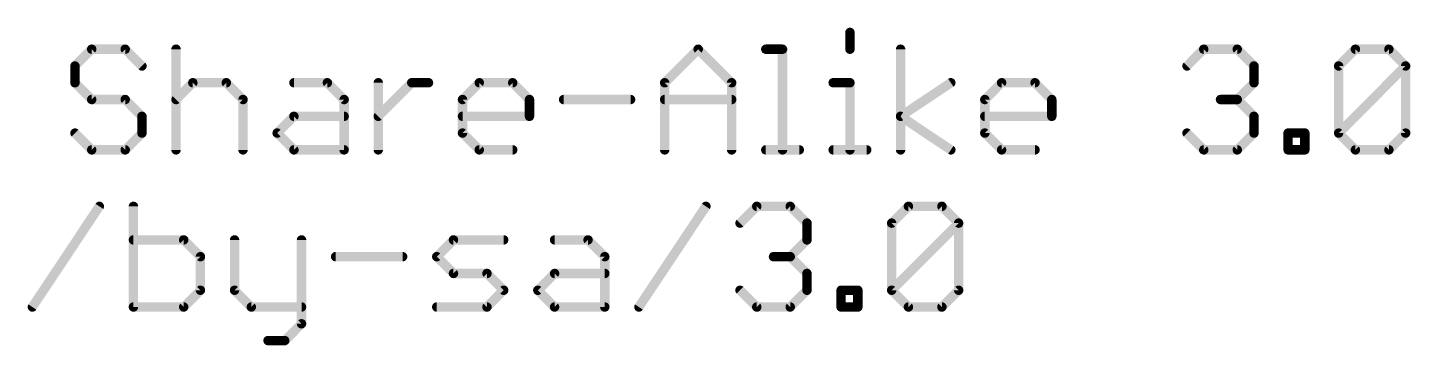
# Model space of a CAD drawing. Extents: x -98 to 45, y 0 to 29.
# Drawn here: x -25.63 to -3.23, y 23.59 to 28.72 of the extents above; entities that cross this region are included whole.
import ezdxf

# ---------------------------------------------------------------- set-up
doc = ezdxf.new("R2010")
doc.units = 0
doc.layers.add('27', color=253, linetype='CONTINUOUS')

msp = doc.modelspace()

# ---------------------------------------------------------------- linework, layer by layer
at = {"layer": '27', "const_width": 0.1524}
for points in [[(-12.3105, 28.6444), (-12.3105, 28.3732)], [(-24.5892, 28.3732), (-24.8603, 28.102)], [(-24.0469, 28.3732), (-24.5892, 28.3732)], [(-23.7757, 28.102), (-24.0469, 28.3732)], [(-23.2232, 28.3732), (-23.2232, 26.7462)], [(-15.3103, 27.8309), (-14.7679, 28.3732)], [(-14.7679, 28.3732), (-14.2256, 27.8309)], [(-13.6731, 28.3732), (-13.402, 28.3732)], [(-13.402, 28.3732), (-13.402, 26.7462)], [(-11.4902, 26.7462), (-11.4902, 28.3732)], [(-6.8516, 28.102), (-6.5805, 28.3732)], [(-6.5805, 28.3732), (-6.0381, 28.3732)], [(-6.0381, 28.3732), (-5.767, 28.102)], [(-4.3959, 28.102), (-4.1247, 28.3732)], [(-4.1247, 28.3732), (-3.5824, 28.3732)], [(-3.5824, 28.3732), (-3.3112, 28.102)], [(-24.8603, 28.102), (-24.8603, 27.8309)], [(-5.767, 28.102), (-5.767, 27.8309)], [(-4.3959, 27.0174), (-4.3959, 28.102)], [(-4.3959, 27.0174), (-3.3112, 28.102)], [(-3.3112, 28.102), (-3.3112, 27.0174)], [(-24.8603, 27.8309), (-24.5892, 27.5597)], [(-23.2232, 27.5597), (-22.952, 27.8309)], [(-22.952, 27.8309), (-22.4097, 27.8309)], [(-22.4097, 27.8309), (-22.1385, 27.5597)], [(-21.3149, 27.8309), (-20.7725, 27.8309)], [(-20.7725, 27.8309), (-20.5014, 27.5597)], [(-19.9489, 26.7462), (-19.9489, 27.8309)], [(-19.9489, 27.2885), (-19.4065, 27.8309)], [(-19.4065, 27.8309), (-19.1354, 27.8309)], [(-18.5846, 27.5597), (-18.3134, 27.8309)], [(-18.3134, 27.8309), (-17.7711, 27.8309)], [(-17.7711, 27.8309), (-17.4999, 27.5597)], [(-15.3103, 26.7462), (-15.3103, 27.8309)], [(-14.2256, 27.8309), (-14.2256, 26.7462)], [(-12.5817, 27.8309), (-12.3105, 27.8309)], [(-12.3105, 27.8309), (-12.3105, 26.7462)], [(-11.4902, 27.2885), (-10.6767, 27.8309)], [(-10.1259, 27.5597), (-9.8548, 27.8309)], [(-9.8548, 27.8309), (-9.3124, 27.8309)], [(-9.3124, 27.8309), (-9.0413, 27.5597)], [(-5.767, 27.8309), (-6.0381, 27.5597)], [(-24.5892, 27.5597), (-24.0469, 27.5597)], [(-24.0469, 27.5597), (-23.7757, 27.2885)], [(-22.1385, 27.5597), (-22.1385, 26.7462)], [(-20.5014, 27.5597), (-20.5014, 26.7462)], [(-18.5846, 27.0174), (-18.5846, 27.5597)], [(-17.4999, 27.5597), (-17.4999, 27.2885)], [(-16.9474, 27.5597), (-15.8628, 27.5597)], [(-15.3103, 27.5597), (-14.2256, 27.5597)], [(-10.1259, 27.0174), (-10.1259, 27.5597)], [(-9.0413, 27.5597), (-9.0413, 27.2885)], [(-6.0381, 27.5597), (-6.3093, 27.5597)], [(-6.0381, 27.5597), (-5.767, 27.2885)], [(-23.7757, 27.2885), (-23.7757, 27.0174)], [(-21.586, 27.0174), (-21.3149, 27.2885)], [(-21.3149, 27.2885), (-20.5014, 27.2885)], [(-17.4999, 27.2885), (-18.5846, 27.2885)], [(-10.6767, 26.7462), (-11.4902, 27.2885)], [(-9.0413, 27.2885), (-10.1259, 27.2885)], [(-5.767, 27.2885), (-5.767, 27.0174)], [(-24.5892, 26.7462), (-24.8603, 27.0174)], [(-23.7757, 27.0174), (-24.0469, 26.7462)], [(-21.3149, 26.7462), (-21.586, 27.0174)], [(-18.3134, 26.7462), (-18.5846, 27.0174)], [(-9.8548, 26.7462), (-10.1259, 27.0174)], [(-6.5805, 26.7462), (-6.8516, 27.0174)], [(-5.767, 27.0174), (-6.0381, 26.7462)], [(-5.2145, 26.7462), (-5.2145, 27.0174)], [(-5.2145, 27.0174), (-4.9433, 27.0174)], [(-4.9433, 27.0174), (-4.9433, 26.7462)], [(-4.1247, 26.7462), (-4.3959, 27.0174)], [(-3.3112, 27.0174), (-3.5824, 26.7462)], [(-24.0469, 26.7462), (-24.5892, 26.7462)], [(-20.5014, 26.7462), (-21.3149, 26.7462)], [(-17.7711, 26.7462), (-18.3134, 26.7462)], [(-13.6731, 26.7462), (-13.1308, 26.7462)], [(-12.5817, 26.7462), (-12.0393, 26.7462)], [(-9.3124, 26.7462), (-9.8548, 26.7462)], [(-6.0381, 26.7462), (-6.5805, 26.7462)], [(-4.9433, 26.7462), (-5.2145, 26.7462)], [(-3.5824, 26.7462), (-4.1247, 26.7462)], [(-25.5505, 24.2062), (-24.4659, 25.8332)], [(-23.9134, 25.8332), (-23.9134, 24.2062)], [(-15.7276, 24.2062), (-14.6429, 25.8332)], [(-14.0904, 25.562), (-13.8193, 25.8332)], [(-13.8193, 25.8332), (-13.2769, 25.8332)], [(-13.2769, 25.8332), (-13.0058, 25.562)], [(-11.6347, 25.562), (-11.3635, 25.8332)], [(-11.3635, 25.8332), (-10.8212, 25.8332)], [(-10.8212, 25.8332), (-10.55, 25.562)], [(-13.0058, 25.562), (-13.0058, 25.2909)], [(-11.6347, 24.4774), (-11.6347, 25.562)], [(-11.6347, 24.4774), (-10.55, 25.562)], [(-10.55, 25.562), (-10.55, 24.4774)], [(-23.0999, 25.2909), (-23.9134, 25.2909)], [(-22.8287, 25.0197), (-23.0999, 25.2909)], [(-22.2762, 25.2909), (-22.2762, 24.4774)], [(-21.1915, 25.2909), (-21.1915, 23.935)], [(-19.0019, 25.0197), (-18.7307, 25.2909)], [(-18.7307, 25.2909), (-17.9172, 25.2909)], [(-17.0936, 25.2909), (-16.5512, 25.2909)], [(-16.5512, 25.2909), (-16.2801, 25.0197)], [(-13.0058, 25.2909), (-13.2769, 25.0197)], [(-22.8287, 24.4774), (-22.8287, 25.0197)], [(-20.6391, 25.0197), (-19.5544, 25.0197)], [(-18.7307, 24.7485), (-19.0019, 25.0197)], [(-16.2801, 25.0197), (-16.2801, 24.2062)], [(-13.2769, 25.0197), (-13.5481, 25.0197)], [(-13.2769, 25.0197), (-13.0058, 24.7485)], [(-18.1884, 24.7485), (-18.7307, 24.7485)], [(-17.9172, 24.4774), (-18.1884, 24.7485)], [(-17.3647, 24.4774), (-17.0936, 24.7485)], [(-17.0936, 24.7485), (-16.2801, 24.7485)], [(-13.0058, 24.7485), (-13.0058, 24.4774)], [(-23.0999, 24.2062), (-22.8287, 24.4774)], [(-22.2762, 24.4774), (-22.005, 24.2062)], [(-18.1884, 24.2062), (-17.9172, 24.4774)], [(-17.0936, 24.2062), (-17.3647, 24.4774)], [(-13.8193, 24.2062), (-14.0904, 24.4774)], [(-13.0058, 24.4774), (-13.2769, 24.2062)], [(-12.4533, 24.2062), (-12.4533, 24.4774)], [(-12.4533, 24.4774), (-12.1821, 24.4774)], [(-12.1821, 24.4774), (-12.1821, 24.2062)], [(-11.3635, 24.2062), (-11.6347, 24.4774)], [(-10.55, 24.4774), (-10.8212, 24.2062)], [(-23.9134, 24.2062), (-23.0999, 24.2062)], [(-22.005, 24.2062), (-21.1915, 24.2062)], [(-19.0019, 24.2062), (-18.1884, 24.2062)], [(-16.2801, 24.2062), (-17.0936, 24.2062)], [(-13.2769, 24.2062), (-13.8193, 24.2062)], [(-12.1821, 24.2062), (-12.4533, 24.2062)], [(-10.8212, 24.2062), (-11.3635, 24.2062)], [(-21.1915, 23.935), (-21.4627, 23.6639)], [(-21.4627, 23.6639), (-21.7339, 23.6639)]]:
    msp.add_lwpolyline(points, dxfattribs=at)
at = {"layer": '27', "const_width": 0.0762}
for points in [[(-12.2724, 28.6444, 1), (-12.3486, 28.6444)], [(-24.5892, 28.4113, 1), (-24.5892, 28.3351)], [(-24.5622, 28.3462, 1), (-24.6161, 28.4001)], [(-24.0199, 28.4001, 1), (-24.0738, 28.3462)], [(-24.0469, 28.3351, 1), (-24.0469, 28.4113)], [(-23.1851, 28.3732, 1), (-23.2613, 28.3732)], [(-14.741, 28.4001, 1), (-14.7949, 28.3462)], [(-14.741, 28.3462, 1), (-14.7949, 28.4001)], [(-13.6731, 28.4113, 1), (-13.6731, 28.3351)], [(-13.3639, 28.3732, 1), (-13.4401, 28.3732)], [(-13.402, 28.3351, 1), (-13.402, 28.4113)], [(-11.4521, 28.3732, 1), (-11.5283, 28.3732)], [(-6.5805, 28.4113, 1), (-6.5805, 28.3351)], [(-6.5535, 28.3462, 1), (-6.6074, 28.4001)], [(-6.0112, 28.4001, 1), (-6.0651, 28.3462)], [(-6.0381, 28.3351, 1), (-6.0381, 28.4113)], [(-4.1247, 28.4113, 1), (-4.1247, 28.3351)], [(-4.0978, 28.3462, 1), (-4.1517, 28.4001)], [(-3.5555, 28.4001, 1), (-3.6093, 28.3462)], [(-3.5824, 28.3351, 1), (-3.5824, 28.4113)], [(-12.3486, 28.3732, 1), (-12.2724, 28.3732)], [(-24.8873, 28.129, 1), (-24.8334, 28.0751)], [(-24.8222, 28.102, 1), (-24.8984, 28.102)], [(-23.8026, 28.0751, 1), (-23.7487, 28.129)], [(-6.8786, 28.129, 1), (-6.8247, 28.0751)], [(-5.7289, 28.102, 1), (-5.8051, 28.102)], [(-5.7939, 28.0751, 1), (-5.74, 28.129)], [(-4.3578, 28.102, 1), (-4.434, 28.102)], [(-4.4228, 28.129, 1), (-4.369, 28.0751)], [(-3.2731, 28.102, 1), (-3.3493, 28.102)], [(-3.2843, 28.0751, 1), (-3.3382, 28.129)], [(-3.3382, 28.0751, 1), (-3.2843, 28.129)], [(-24.8334, 27.8578, 1), (-24.8873, 27.8039)], [(-24.8984, 27.8309, 1), (-24.8222, 27.8309)], [(-22.952, 27.869, 1), (-22.952, 27.7928)], [(-22.9251, 27.8039, 1), (-22.979, 27.8578)], [(-22.3828, 27.8578, 1), (-22.4366, 27.8039)], [(-22.4097, 27.7928, 1), (-22.4097, 27.869)], [(-21.3149, 27.869, 1), (-21.3149, 27.7928)], [(-20.7456, 27.8578, 1), (-20.7995, 27.8039)], [(-20.7725, 27.7928, 1), (-20.7725, 27.869)], [(-19.9108, 27.8309, 1), (-19.987, 27.8309)], [(-19.4065, 27.869, 1), (-19.4065, 27.7928)], [(-19.3796, 27.8039, 1), (-19.4335, 27.8578)], [(-19.1354, 27.7928, 1), (-19.1354, 27.869)], [(-18.3134, 27.869, 1), (-18.3134, 27.7928)], [(-18.2865, 27.8039, 1), (-18.3404, 27.8578)], [(-17.7441, 27.8578, 1), (-17.798, 27.8039)], [(-17.7711, 27.7928, 1), (-17.7711, 27.869)], [(-15.2722, 27.8309, 1), (-15.3484, 27.8309)], [(-15.3372, 27.8578, 1), (-15.2833, 27.8039)], [(-14.1875, 27.8309, 1), (-14.2637, 27.8309)], [(-14.2526, 27.8039, 1), (-14.1987, 27.8578)], [(-12.5817, 27.869, 1), (-12.5817, 27.7928)], [(-12.2724, 27.8309, 1), (-12.3486, 27.8309)], [(-12.3105, 27.7928, 1), (-12.3105, 27.869)], [(-10.6556, 27.7992, 1), (-10.6979, 27.8626)], [(-9.8548, 27.869, 1), (-9.8548, 27.7928)], [(-9.8278, 27.8039, 1), (-9.8817, 27.8578)], [(-9.2855, 27.8578, 1), (-9.3394, 27.8039)], [(-9.3124, 27.7928, 1), (-9.3124, 27.869)], [(-5.8051, 27.8309, 1), (-5.7289, 27.8309)], [(-5.74, 27.8039, 1), (-5.7939, 27.8578)], [(-24.5892, 27.5978, 1), (-24.5892, 27.5216)], [(-24.6161, 27.5328, 1), (-24.5622, 27.5866)], [(-24.0199, 27.5866, 1), (-24.0738, 27.5328)], [(-24.0469, 27.5216, 1), (-24.0469, 27.5978)], [(-23.2501, 27.5866, 1), (-23.1962, 27.5328)], [(-22.1004, 27.5597, 1), (-22.1766, 27.5597)], [(-22.1655, 27.5328, 1), (-22.1116, 27.5866)], [(-20.4633, 27.5597, 1), (-20.5395, 27.5597)], [(-20.5283, 27.5328, 1), (-20.4744, 27.5866)], [(-18.5465, 27.5597, 1), (-18.6227, 27.5597)], [(-18.6115, 27.5866, 1), (-18.5576, 27.5328)], [(-17.4618, 27.5597, 1), (-17.538, 27.5597)], [(-17.5269, 27.5328, 1), (-17.473, 27.5866)], [(-16.9474, 27.5978, 1), (-16.9474, 27.5216)], [(-15.8628, 27.5216, 1), (-15.8628, 27.5978)], [(-15.3103, 27.5978, 1), (-15.3103, 27.5216)], [(-14.2256, 27.5216, 1), (-14.2256, 27.5978)], [(-10.0878, 27.5597, 1), (-10.164, 27.5597)], [(-10.1529, 27.5866, 1), (-10.099, 27.5328)], [(-9.0032, 27.5597, 1), (-9.0794, 27.5597)], [(-9.0682, 27.5328, 1), (-9.0143, 27.5866)], [(-6.3093, 27.5978, 1), (-6.3093, 27.5216)], [(-6.0112, 27.5866, 1), (-6.0651, 27.5328)], [(-6.0651, 27.5866, 1), (-6.0112, 27.5328)], [(-6.0381, 27.5216, 1), (-6.0381, 27.5978)], [(-23.7376, 27.2885, 1), (-23.8138, 27.2885)], [(-23.8026, 27.2616, 1), (-23.7487, 27.3155)], [(-21.3149, 27.3266, 1), (-21.3149, 27.2504)], [(-21.2879, 27.2616, 1), (-21.3418, 27.3155)], [(-20.5014, 27.2504, 1), (-20.5014, 27.3266)], [(-19.9758, 27.3155, 1), (-19.9219, 27.2616)], [(-18.5846, 27.3266, 1), (-18.5846, 27.2504)], [(-17.538, 27.2885, 1), (-17.4618, 27.2885)], [(-17.4999, 27.2504, 1), (-17.4999, 27.3266)], [(-11.4691, 27.3202, 1), (-11.5114, 27.2568)], [(-11.5114, 27.3202, 1), (-11.4691, 27.2568)], [(-10.1259, 27.3266, 1), (-10.1259, 27.2504)], [(-9.0794, 27.2885, 1), (-9.0032, 27.2885)], [(-9.0413, 27.2504, 1), (-9.0413, 27.3266)], [(-5.7289, 27.2885, 1), (-5.8051, 27.2885)], [(-5.7939, 27.2616, 1), (-5.74, 27.3155)], [(-24.8334, 27.0443, 1), (-24.8873, 26.9904)], [(-23.8138, 27.0174, 1), (-23.7376, 27.0174)], [(-23.7487, 26.9904, 1), (-23.8026, 27.0443)], [(-21.5591, 27.0443, 1), (-21.613, 26.9904)], [(-21.613, 27.0443, 1), (-21.5591, 26.9904)], [(-18.5576, 27.0443, 1), (-18.6115, 26.9904)], [(-18.6227, 27.0174, 1), (-18.5465, 27.0174)], [(-10.099, 27.0443, 1), (-10.1529, 26.9904)], [(-10.164, 27.0174, 1), (-10.0878, 27.0174)], [(-6.8247, 27.0443, 1), (-6.8786, 26.9904)], [(-5.8051, 27.0174, 1), (-5.7289, 27.0174)], [(-5.74, 26.9904, 1), (-5.7939, 27.0443)], [(-5.1764, 27.0174, 1), (-5.2526, 27.0174)], [(-5.2145, 27.0555, 1), (-5.2145, 26.9793)], [(-4.9052, 27.0174, 1), (-4.9814, 27.0174)], [(-4.9433, 26.9793, 1), (-4.9433, 27.0555)], [(-4.369, 27.0443, 1), (-4.4228, 26.9904)], [(-4.4228, 27.0443, 1), (-4.369, 26.9904)], [(-4.434, 27.0174, 1), (-4.3578, 27.0174)], [(-3.3493, 27.0174, 1), (-3.2731, 27.0174)], [(-3.2843, 26.9904, 1), (-3.3382, 27.0443)], [(-24.5892, 26.7843, 1), (-24.5892, 26.7081)], [(-24.6161, 26.7193, 1), (-24.5622, 26.7731)], [(-24.0738, 26.7731, 1), (-24.0199, 26.7193)], [(-24.0469, 26.7081, 1), (-24.0469, 26.7843)], [(-23.2613, 26.7462, 1), (-23.1851, 26.7462)], [(-22.1766, 26.7462, 1), (-22.1004, 26.7462)], [(-21.3149, 26.7843, 1), (-21.3149, 26.7081)], [(-21.3418, 26.7193, 1), (-21.2879, 26.7731)], [(-20.5395, 26.7462, 1), (-20.4633, 26.7462)], [(-20.5014, 26.7081, 1), (-20.5014, 26.7843)], [(-19.987, 26.7462, 1), (-19.9108, 26.7462)], [(-18.3134, 26.7843, 1), (-18.3134, 26.7081)], [(-18.3404, 26.7193, 1), (-18.2865, 26.7731)], [(-17.7711, 26.7081, 1), (-17.7711, 26.7843)], [(-15.3484, 26.7462, 1), (-15.2722, 26.7462)], [(-14.2637, 26.7462, 1), (-14.1875, 26.7462)], [(-13.6731, 26.7843, 1), (-13.6731, 26.7081)], [(-13.4401, 26.7462, 1), (-13.3639, 26.7462)], [(-13.1308, 26.7081, 1), (-13.1308, 26.7843)], [(-12.5817, 26.7843, 1), (-12.5817, 26.7081)], [(-12.3486, 26.7462, 1), (-12.2724, 26.7462)], [(-12.0393, 26.7081, 1), (-12.0393, 26.7843)], [(-11.5283, 26.7462, 1), (-11.4521, 26.7462)], [(-10.6979, 26.7145, 1), (-10.6556, 26.7779)], [(-9.8548, 26.7843, 1), (-9.8548, 26.7081)], [(-9.8817, 26.7193, 1), (-9.8278, 26.7731)], [(-9.3124, 26.7081, 1), (-9.3124, 26.7843)], [(-6.5805, 26.7843, 1), (-6.5805, 26.7081)], [(-6.6074, 26.7193, 1), (-6.5535, 26.7731)], [(-6.0651, 26.7731, 1), (-6.0112, 26.7193)], [(-6.0381, 26.7081, 1), (-6.0381, 26.7843)], [(-5.2145, 26.7843, 1), (-5.2145, 26.7081)], [(-5.2526, 26.7462, 1), (-5.1764, 26.7462)], [(-4.9814, 26.7462, 1), (-4.9052, 26.7462)], [(-4.9433, 26.7081, 1), (-4.9433, 26.7843)], [(-4.1247, 26.7843, 1), (-4.1247, 26.7081)], [(-4.1517, 26.7193, 1), (-4.0978, 26.7731)], [(-3.6093, 26.7731, 1), (-3.5555, 26.7193)], [(-3.5824, 26.7081, 1), (-3.5824, 26.7843)], [(-24.4342, 25.8121, 1), (-24.4976, 25.8543)], [(-23.8753, 25.8332, 1), (-23.9515, 25.8332)], [(-14.6112, 25.8121, 1), (-14.6746, 25.8543)], [(-13.8193, 25.8713, 1), (-13.8193, 25.7951)], [(-13.7923, 25.8062, 1), (-13.8462, 25.8601)], [(-13.25, 25.8601, 1), (-13.3039, 25.8062)], [(-13.2769, 25.7951, 1), (-13.2769, 25.8713)], [(-11.3635, 25.8713, 1), (-11.3635, 25.7951)], [(-11.3366, 25.8062, 1), (-11.3905, 25.8601)], [(-10.7943, 25.8601, 1), (-10.8481, 25.8062)], [(-10.8212, 25.7951, 1), (-10.8212, 25.8713)], [(-14.1174, 25.589, 1), (-14.0635, 25.5351)], [(-12.9677, 25.562, 1), (-13.0439, 25.562)], [(-13.0327, 25.5351, 1), (-12.9788, 25.589)], [(-11.5966, 25.562, 1), (-11.6728, 25.562)], [(-11.6616, 25.589, 1), (-11.6077, 25.5351)], [(-10.5119, 25.562, 1), (-10.5881, 25.562)], [(-10.5231, 25.5351, 1), (-10.577, 25.589)], [(-10.577, 25.5351, 1), (-10.5231, 25.589)], [(-23.9134, 25.329, 1), (-23.9134, 25.2528)], [(-23.0729, 25.3178, 1), (-23.1268, 25.2639)], [(-23.0999, 25.2528, 1), (-23.0999, 25.329)], [(-22.2381, 25.2909, 1), (-22.3143, 25.2909)], [(-21.1534, 25.2909, 1), (-21.2296, 25.2909)], [(-18.7307, 25.329, 1), (-18.7307, 25.2528)], [(-18.7038, 25.2639, 1), (-18.7577, 25.3178)], [(-17.9172, 25.2528, 1), (-17.9172, 25.329)], [(-17.0936, 25.329, 1), (-17.0936, 25.2528)], [(-16.5243, 25.3178, 1), (-16.5782, 25.2639)], [(-16.5512, 25.2528, 1), (-16.5512, 25.329)], [(-13.0439, 25.2909, 1), (-12.9677, 25.2909)], [(-12.9788, 25.2639, 1), (-13.0327, 25.3178)], [(-22.7906, 25.0197, 1), (-22.8668, 25.0197)], [(-22.8556, 24.9928, 1), (-22.8018, 25.0466)], [(-20.6391, 25.0578, 1), (-20.6391, 24.9816)], [(-19.5544, 24.9816, 1), (-19.5544, 25.0578)], [(-18.975, 25.0466, 1), (-19.0288, 24.9928)], [(-19.0288, 25.0466, 1), (-18.975, 24.9928)], [(-16.242, 25.0197, 1), (-16.3182, 25.0197)], [(-16.307, 24.9928, 1), (-16.2531, 25.0466)], [(-13.5481, 25.0578, 1), (-13.5481, 24.9816)], [(-13.25, 25.0466, 1), (-13.3039, 24.9928)], [(-13.3039, 25.0466, 1), (-13.25, 24.9928)], [(-13.2769, 24.9816, 1), (-13.2769, 25.0578)], [(-18.7307, 24.7866, 1), (-18.7307, 24.7104)], [(-18.7577, 24.7216, 1), (-18.7038, 24.7755)], [(-18.1615, 24.7755, 1), (-18.2153, 24.7216)], [(-18.1884, 24.7104, 1), (-18.1884, 24.7866)], [(-17.0936, 24.7866, 1), (-17.0936, 24.7104)], [(-17.0666, 24.7216, 1), (-17.1205, 24.7755)], [(-16.2801, 24.7104, 1), (-16.2801, 24.7866)], [(-12.9677, 24.7485, 1), (-13.0439, 24.7485)], [(-13.0327, 24.7216, 1), (-12.9788, 24.7755)], [(-22.8668, 24.4774, 1), (-22.7906, 24.4774)], [(-22.8018, 24.4504, 1), (-22.8556, 24.5043)], [(-22.2493, 24.5043, 1), (-22.3031, 24.4504)], [(-22.3143, 24.4774, 1), (-22.2381, 24.4774)], [(-17.8903, 24.4504, 1), (-17.9442, 24.5043)], [(-17.9442, 24.4504, 1), (-17.8903, 24.5043)], [(-17.3378, 24.5043, 1), (-17.3917, 24.4504)], [(-17.3917, 24.5043, 1), (-17.3378, 24.4504)], [(-14.0635, 24.5043, 1), (-14.1174, 24.4504)], [(-13.0439, 24.4774, 1), (-12.9677, 24.4774)], [(-12.9788, 24.4504, 1), (-13.0327, 24.5043)], [(-12.4152, 24.4774, 1), (-12.4914, 24.4774)], [(-12.4533, 24.5155, 1), (-12.4533, 24.4393)], [(-12.144, 24.4774, 1), (-12.2202, 24.4774)], [(-12.1821, 24.4393, 1), (-12.1821, 24.5155)], [(-11.6077, 24.5043, 1), (-11.6616, 24.4504)], [(-11.6616, 24.5043, 1), (-11.6077, 24.4504)], [(-11.6728, 24.4774, 1), (-11.5966, 24.4774)], [(-10.5881, 24.4774, 1), (-10.5119, 24.4774)], [(-10.5231, 24.4504, 1), (-10.577, 24.5043)], [(-25.5822, 24.2273, 1), (-25.5188, 24.1851)], [(-23.9134, 24.2443, 1), (-23.9134, 24.1681)], [(-23.9515, 24.2062, 1), (-23.8753, 24.2062)], [(-23.1268, 24.2331, 1), (-23.0729, 24.1793)], [(-23.0999, 24.1681, 1), (-23.0999, 24.2443)], [(-22.005, 24.2443, 1), (-22.005, 24.1681)], [(-22.032, 24.1793, 1), (-21.9781, 24.2331)], [(-21.1915, 24.1681, 1), (-21.1915, 24.2443)], [(-19.0019, 24.2443, 1), (-19.0019, 24.1681)], [(-18.2153, 24.2331, 1), (-18.1615, 24.1793)], [(-18.1884, 24.1681, 1), (-18.1884, 24.2443)], [(-17.0936, 24.2443, 1), (-17.0936, 24.1681)], [(-17.1205, 24.1793, 1), (-17.0666, 24.2331)], [(-16.3182, 24.2062, 1), (-16.242, 24.2062)], [(-16.2801, 24.1681, 1), (-16.2801, 24.2443)], [(-15.7593, 24.2273, 1), (-15.6959, 24.1851)], [(-13.8193, 24.2443, 1), (-13.8193, 24.1681)], [(-13.8462, 24.1793, 1), (-13.7923, 24.2331)], [(-13.3039, 24.2331, 1), (-13.25, 24.1793)], [(-13.2769, 24.1681, 1), (-13.2769, 24.2443)], [(-12.4533, 24.2443, 1), (-12.4533, 24.1681)], [(-12.4914, 24.2062, 1), (-12.4152, 24.2062)], [(-12.2202, 24.2062, 1), (-12.144, 24.2062)], [(-12.1821, 24.1681, 1), (-12.1821, 24.2443)], [(-11.3635, 24.2443, 1), (-11.3635, 24.1681)], [(-11.3905, 24.1793, 1), (-11.3366, 24.2331)], [(-10.8481, 24.2331, 1), (-10.7943, 24.1793)], [(-10.8212, 24.1681, 1), (-10.8212, 24.2443)], [(-21.2296, 23.935, 1), (-21.1534, 23.935)], [(-21.1646, 23.9081, 1), (-21.2185, 23.962)], [(-21.7339, 23.702, 1), (-21.7339, 23.6258)], [(-21.4627, 23.6258, 1), (-21.4627, 23.702)], [(-21.4897, 23.6908, 1), (-21.4358, 23.6369)]]:
    msp.add_lwpolyline(points, format="xyb", dxfattribs=at)

doc.saveas('drawing.dxf')
